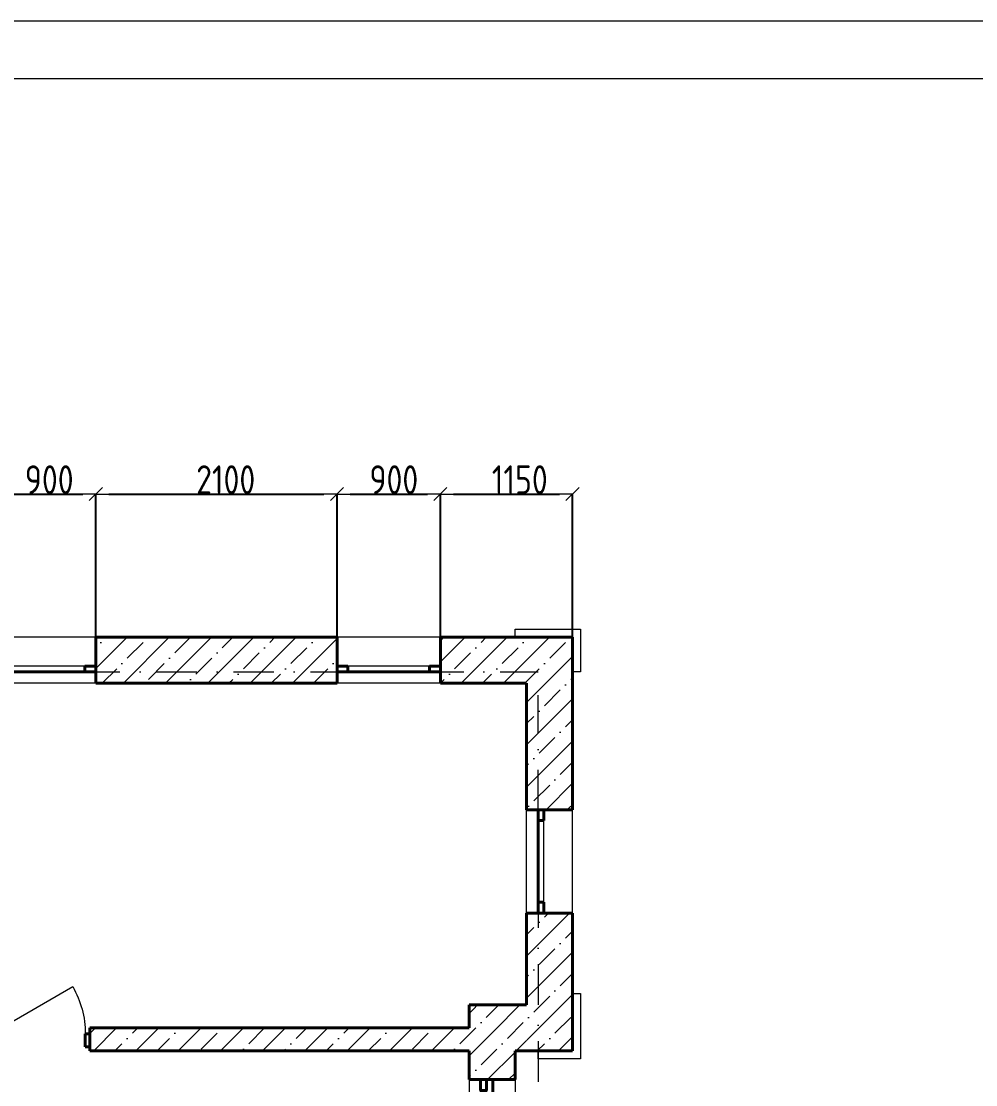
# Model space of a CAD drawing. Header units: feet. Extents: x -10410 to 374725, y -46422 to 88923.
# Drawn here: x 11671 to 19979, y 48042 to 57297 of the extents above; entities that cross this region are included whole.
import ezdxf
from ezdxf.enums import TextEntityAlignment as Align

# ---------------------------------------------------------------- set-up
doc = ezdxf.new("R2010")
doc.units = ezdxf.units.FT
doc.header["$MEASUREMENT"] = 0
doc.set_wipeout_variables(frame=1)
doc.linetypes.add('Wipeout_Contour', pattern=[1000, 0, -1000])
doc.linetypes.add('Штрихпунктирная', pattern=[670.277762, 352.777767, -176.388884, 0, -141.111112])
for name, color, linetype, lineweight in [('82323000_Ном._пера__1', 7, 'Continuous', 20), ('Двери ArchiCAD_Ном._пера__1', 7, 'Continuous', 20), ('Двери ArchiCAD_Ном._пера__21', 7, 'Continuous', 40), ('Двери ArchiCAD_Ном._пера__74', 255, 'Continuous', 0), ('Интерьер - Мебель_Ном._пера__7', 7, 'Continuous', 20), ('Конструктив - Перекрытия_Ном._пера__21', 7, 'Continuous', 40), ('Конструктив - Стены Несущие_Ном._пера__21', 7, 'Continuous', 40), ('Окна ArchiCAD_Ном._пера__120', 7, 'Continuous', 5), ('Окна ArchiCAD_Ном._пера__21', 7, 'Continuous', 40), ('Элемент Модели - Оси_Ном._пера__1', 7, 'Continuous', 20), ('Элемент Модели - Оси_Ном._пера__20', 1, 'Continuous', 0)]:
    doc.layers.add(name, color=color, linetype=linetype, lineweight=lineweight)
for name, color, linetype in [('Двери ArchiCAD', 7, 'Continuous'), ('Интерьер - Мебель', 7, 'Continuous'), ('Конструктив - Перекрытия', 7, 'Continuous'), ('Конструктив - Стены Несущие', 7, 'Continuous'), ('Окна ArchiCAD', 7, 'Continuous'), ('Размер - Общий', 7, 'Continuous'), ('Элемент Модели - Оси', 7, 'Continuous')]:
    doc.layers.add(name, color=color, linetype=linetype)
doc.layers.add('Конструктив - Стены Несущие_Ном._пера__170', color=7, linetype='Continuous', lineweight=5, true_color=0x9f9f00)
doc.layers.add('Элемент Модели - Оси_Ном._пера__94', color=7, linetype='Continuous', lineweight=5, true_color=0xdc4f00)
doc.styles.add('СГЕНЕРИР_СТИЛЬ_1', font='arial.ttf')
doc.styles.add('СГЕНЕРИР_СТИЛЬ_2', font='CS_Gost2304.shx')
doc.dimstyles.new('СГЕНЕРИР_СТИЛЬ__1', dxfattribs={"dimtxt": 250, "dimasz": 114, "dimexe": 0.18, "dimexo": 0, "dimgap": 0.09, "dimtad": 1, "dimtih": 1, "dimtoh": 1, "dimdec": 0, "dimzin": 0, "dimdsep": 46, "dimtxsty": 'СГЕНЕРИР_СТИЛЬ_2', "dimblk": 'ARROWHEAD_6', "dimblk1": 'ARROWHEAD_6', "dimblk2": 'ARROWHEAD_6', "dimcen": 0.09, "dimclrd": 7, "dimclre": 7, "dimclrt": 7, "dimazin": 0, "dimtfac": 1, "dimtdec": 4, "dimtmove": 0, "dimatfit": 3, "dimfxl": 1, "dimtolj": 1, "dimtzin": 0, "dimarcsym": 0})
pattern_1 = [(45, (0, 0), (-183.8478, 183.8478), []), (45, (-91.92, 91.92), (-183.8478, 183.8478), [195, -65, 0, -65])]

# ---------------------------------------------------------------- blocks, each defined once
blk = doc.blocks.new('Перекрытие_11', base_point=(0, 3250))
at = {"layer": 'Конструктив - Перекрытия_Ном._пера__21', "linetype": 'Continuous', "flags": 128}
blk.add_lwpolyline([(0, 3250), (349.5, 3250), (349.5, 6200), (0, 6200), (0, 9400), (14400, 9400), (14400, 6200), (14005.7, 6200), (14005.7, 3250), (14400, 3250), (14400, 0), (8689.2, 0), (8689.2, -1641.6), (5700.8, -1641.6), (5700.8, 0), (0, 0)], close=True, dxfattribs=at)
blk = doc.blocks.new('Окно 18_3')
at = {"layer": 'Окна ArchiCAD_Ном._пера__120', "linetype": 'Continuous'}
for p, q in [((-450, 250), (450, 250)), ((-355, 0), (355, 0)), ((355, -50), (-355, -50)), ((-450, -150), (450, -150))]:
    blk.add_line(p, q, dxfattribs=at)
at = {"layer": 'Окна ArchiCAD_Ном._пера__21', "linetype": 'Continuous'}
for p, q in [((-450, 0), (-355, 0)), ((-450, -50), (-450, 0)), ((-355, 0), (-355, -50)), ((355, -50), (355, 0)), ((355, 0), (450, 0)), ((450, -50), (450, 0)), ((-355, -50), (-450, -50)), ((450, -50), (355, -50))]:
    blk.add_line(p, q, dxfattribs=at)
blk = doc.blocks.new('Стена_5', base_point=(14400, 9400))
at = {"color": 254, "linetype": 'Wipeout_Contour', "lineweight": 0, "ltscale": 119884.422893}
blk.add_wipeout([(10550.9, 9400), (10550.9, 9300), (12650.5, 9300), (12650.5, 9400), (12650.5, 9450), (12650.5, 9700), (10550.9, 9700), (10550.9, 9450)], dxfattribs=at).dxf.layer = 'Конструктив - Стены Несущие'
at = {"color": 254, "linetype": 'Wipeout_Contour', "lineweight": 0, "ltscale": 100782.132685}
blk.add_wipeout([(14700, 9700), (13550.5, 9700), (13550.5, 9450), (13550.5, 9400), (13550.5, 9300), (14300, 9300)], dxfattribs=at).dxf.layer = 'Конструктив - Стены Несущие'
at = {"layer": 'Конструктив - Стены Несущие_Ном._пера__170', "linetype": 'Continuous'}
h = blk.add_hatch(dxfattribs=at)
h.set_pattern_fill('ЖЕЛЕЗОБЕТОН', color=256, style=0, pattern_type=2)
h.set_pattern_definition(pattern_1)
h.paths.add_polyline_path([(10550.9, 9400), (10550.9, 9300), (12650.5, 9300), (12650.5, 9400), (12650.5, 9450), (12650.5, 9700), (10550.9, 9700), (10550.9, 9450)])
h = blk.add_hatch(dxfattribs=at)
h.set_pattern_fill('ЖЕЛЕЗОБЕТОН', color=256, style=0, pattern_type=2)
h.set_pattern_definition(pattern_1)
h.paths.add_polyline_path([(14700, 9700), (13550.5, 9700), (13550.5, 9450), (13550.5, 9400), (13550.5, 9300), (14300, 9300)])
at = {"layer": 'Конструктив - Стены Несущие_Ном._пера__21', "linetype": 'Continuous'}
for p, q in [((10550.9, 9450), (10550.9, 9700)), ((12650.5, 9450), (12650.5, 9700)), ((13550.5, 9450), (13550.5, 9700)), ((10550.9, 9400), (10550.9, 9450)), ((12650.5, 9400), (12650.5, 9450)), ((13550.5, 9400), (13550.5, 9450)), ((10550.9, 9300), (10550.9, 9400)), ((12650.5, 9300), (12650.5, 9400)), ((13550.5, 9300), (13550.5, 9400))]:
    blk.add_line(p, q, dxfattribs=at)
at = {"layer": 'Конструктив - Стены Несущие_Ном._пера__21', "linetype": 'Continuous', "flags": 128}
for points in [[(12650.5, 9700), (10550.9, 9700)], [(14700, 9700), (13550.5, 9700)], [(10550.9, 9300), (12650.5, 9300)], [(13550.5, 9300), (14300, 9300)]]:
    blk.add_lwpolyline(points, dxfattribs=at)
at = {"layer": 'Окна ArchiCAD', "color": 21, "linetype": 'Continuous', "lineweight": 30, "true_color": 0xff9955, "xscale": -1, "zscale": 1000}
for p in [(10100.9, 9450), (13100.5, 9450)]:
    blk.add_blockref('Окно 18_3', p, dxfattribs=at)
blk = doc.blocks.new('Стена_11', base_point=(14400, 6100.4))
at = {"color": 254, "linetype": 'Wipeout_Contour', "lineweight": 0, "ltscale": 101171.213707}
blk.add_wipeout([(14700, 9700), (14300, 9300), (14300, 8199.6), (14400, 8199.6), (14450, 8199.6), (14700, 8199.6)], dxfattribs=at).dxf.layer = 'Конструктив - Стены Несущие'
at = {"color": 254, "linetype": 'Wipeout_Contour', "lineweight": 0, "ltscale": 96264.785542}
blk.add_wipeout([(14300, 6100.4), (14700, 6100.4), (14700, 7299.6), (14450, 7299.6), (14400, 7299.6), (14300, 7299.6)], dxfattribs=at).dxf.layer = 'Конструктив - Стены Несущие'
at = {"layer": 'Конструктив - Стены Несущие_Ном._пера__170', "linetype": 'Continuous'}
h = blk.add_hatch(dxfattribs=at)
h.set_pattern_fill('ЖЕЛЕЗОБЕТОН', color=256, style=0, pattern_type=2)
h.set_pattern_definition(pattern_1)
h.paths.add_polyline_path([(14700, 9700), (14300, 9300), (14300, 8199.6), (14400, 8199.6), (14450, 8199.6), (14700, 8199.6)])
h = blk.add_hatch(dxfattribs=at)
h.set_pattern_fill('ЖЕЛЕЗОБЕТОН', color=256, style=0, pattern_type=2)
h.set_pattern_definition(pattern_1)
h.paths.add_polyline_path([(14300, 6100.4), (14700, 6100.4), (14700, 7299.6), (14450, 7299.6), (14400, 7299.6), (14300, 7299.6)])
at = {"layer": 'Конструктив - Стены Несущие_Ном._пера__21', "linetype": 'Continuous'}
for p, q in [((14300, 8199.6), (14400, 8199.6)), ((14400, 8199.6), (14450, 8199.6)), ((14450, 8199.6), (14700, 8199.6)), ((14300, 7299.6), (14400, 7299.6)), ((14400, 7299.6), (14450, 7299.6)), ((14450, 7299.6), (14700, 7299.6))]:
    blk.add_line(p, q, dxfattribs=at)
at = {"layer": 'Конструктив - Стены Несущие_Ном._пера__21', "linetype": 'Continuous', "flags": 128}
for points in [[(14700, 8199.6), (14700, 9700)], [(14300, 9300), (14300, 8199.6)], [(14300, 7299.6), (14300, 6500)], [(14700, 6100.4), (14700, 7299.6)], [(14300, 6100.4), (14700, 6100.4)]]:
    blk.add_lwpolyline(points, dxfattribs=at)
at = {"layer": 'Окна ArchiCAD', "color": 21, "linetype": 'Continuous', "lineweight": 30, "true_color": 0xff9955, "xscale": -1, "zscale": 1000, "rotation": 270}
blk.add_blockref('Окно 18_3', (14450, 7749.6), dxfattribs=at)
blk = doc.blocks.new('Окно 18_4')
at = {"layer": 'Окна ArchiCAD_Ном._пера__120', "linetype": 'Continuous'}
for p, q in [((-300, 250), (300, 250)), ((-205, 0), (205, 0)), ((205, -50), (-205, -50)), ((-300, -150), (300, -150))]:
    blk.add_line(p, q, dxfattribs=at)
at = {"layer": 'Окна ArchiCAD_Ном._пера__21', "linetype": 'Continuous'}
for p, q in [((-300, 0), (-205, 0)), ((-300, -50), (-300, 0)), ((-205, 0), (-205, -50)), ((205, -50), (205, 0)), ((205, 0), (300, 0)), ((300, -50), (300, 0)), ((-205, -50), (-300, -50)), ((300, -50), (205, -50))]:
    blk.add_line(p, q, dxfattribs=at)
blk = doc.blocks.new('Стена_12', base_point=(13900, 3400))
at = {"color": 254, "linetype": 'Wipeout_Contour', "lineweight": 0, "ltscale": 91263.126215}
blk.add_wipeout([(14200, 6100), (13800, 6500), (13800, 5850), (13900, 5850), (13950, 5850), (14200, 5850)], dxfattribs=at).dxf.layer = 'Конструктив - Стены Несущие'
at = {"color": 254, "linetype": 'Wipeout_Contour', "lineweight": 0, "ltscale": 118048.913289}
blk.add_wipeout([(13800, 4249.9), (13900, 4249.9), (13950, 4249.9), (14200, 4249.9), (14200, 5250), (13950, 5250), (13900, 5250), (13800, 5250)], dxfattribs=at).dxf.layer = 'Конструктив - Стены Несущие'
at = {"color": 254, "linetype": 'Wipeout_Contour', "lineweight": 0, "ltscale": 86541.5634}
blk.add_wipeout([(13800, 3400), (14200, 3400), (14200, 3649.9), (13950, 3649.9), (13900, 3649.9), (13800, 3649.9)], dxfattribs=at).dxf.layer = 'Конструктив - Стены Несущие'
at = {"layer": 'Конструктив - Стены Несущие_Ном._пера__170', "linetype": 'Continuous'}
h = blk.add_hatch(dxfattribs=at)
h.set_pattern_fill('ЖЕЛЕЗОБЕТОН', color=256, style=0, pattern_type=2)
h.set_pattern_definition(pattern_1)
h.paths.add_polyline_path([(14200, 6100), (13800, 6500), (13800, 5850), (13900, 5850), (13950, 5850), (14200, 5850)])
h = blk.add_hatch(dxfattribs=at)
h.set_pattern_fill('ЖЕЛЕЗОБЕТОН', color=256, style=0, pattern_type=2)
h.set_pattern_definition(pattern_1)
h.paths.add_polyline_path([(13800, 4249.9), (13900, 4249.9), (13950, 4249.9), (14200, 4249.9), (14200, 5250), (13950, 5250), (13900, 5250), (13800, 5250)])
h = blk.add_hatch(dxfattribs=at)
h.set_pattern_fill('ЖЕЛЕЗОБЕТОН', color=256, style=0, pattern_type=2)
h.set_pattern_definition(pattern_1)
h.paths.add_polyline_path([(13800, 3400), (14200, 3400), (14200, 3649.9), (13950, 3649.9), (13900, 3649.9), (13800, 3649.9)])
at = {"layer": 'Конструктив - Стены Несущие_Ном._пера__21', "linetype": 'Continuous'}
for p, q in [((13800, 5850), (13900, 5850)), ((13900, 5850), (13950, 5850)), ((13950, 5850), (14200, 5850)), ((13800, 5250), (13900, 5250)), ((13900, 5250), (13950, 5250)), ((13950, 5250), (14200, 5250)), ((13800, 4249.9), (13900, 4249.9)), ((13900, 4249.9), (13950, 4249.9)), ((13950, 4249.9), (14200, 4249.9)), ((13800, 3649.9), (13900, 3649.9)), ((13900, 3649.9), (13950, 3649.9)), ((13950, 3649.9), (14200, 3649.9))]:
    blk.add_line(p, q, dxfattribs=at)
at = {"layer": 'Конструктив - Стены Несущие_Ном._пера__21', "linetype": 'Continuous', "flags": 128}
for points in [[(13800, 6500), (13800, 6300)], [(13800, 6100), (13800, 5850)], [(14200, 5850), (14200, 6100)], [(13800, 5250), (13800, 5200)], [(14200, 4249.9), (14200, 5250)], [(13800, 5000), (13800, 4249.9)], [(13800, 3649.9), (13800, 3400)], [(14200, 3400), (14200, 3649.9)]]:
    blk.add_lwpolyline(points, dxfattribs=at)
at = {"layer": 'Окна ArchiCAD', "color": 21, "linetype": 'Continuous', "lineweight": 30, "true_color": 0xff9955, "zscale": 1000, "rotation": 270}
for p in [(13950, 5550), (13950, 3949.9)]:
    blk.add_blockref('Окно 18_4', p, dxfattribs=at)
blk = doc.blocks.new('Стена_26', base_point=(13900, 6200))
at = {"color": 254, "linetype": 'Wipeout_Contour', "lineweight": 0, "ltscale": 61962.936949}
blk.add_wipeout([(14200, 6100), (14300, 6100), (14300, 6500), (13800, 6500)], dxfattribs=at).dxf.layer = 'Конструктив - Стены Несущие'
at = {"layer": 'Конструктив - Стены Несущие_Ном._пера__170', "linetype": 'Continuous'}
h = blk.add_hatch(dxfattribs=at)
h.set_pattern_fill('ЖЕЛЕЗОБЕТОН', color=256, style=0, pattern_type=2)
h.set_pattern_definition(pattern_1)
h.paths.add_polyline_path([(14200, 6100), (14300, 6100), (14300, 6500), (13800, 6500)])
at = {"layer": 'Конструктив - Стены Несущие_Ном._пера__21', "linetype": 'Continuous', "flags": 128}
for points in [[(14300, 6500), (13800, 6500)], [(14200, 6100), (14300, 6100)], [(14300, 6100), (14300, 6100.4)]]:
    blk.add_lwpolyline(points, dxfattribs=at)
blk = doc.blocks.new('Однопольная Дверь 18_7')
at = {"layer": 'Двери ArchiCAD_Ном._пера__1', "linetype": 'Continuous'}
blk.add_line((410, 0), (-300.1, 410), dxfattribs=at)
at = {"layer": 'Двери ArchiCAD_Ном._пера__21', "linetype": 'Continuous'}
for p, q in [((-450, 50), (-487, 50)), ((-450, 50), (-450, 0)), ((-410, 0), (-450, 0)), ((-450, 0), (-450, -115)), ((-450, 0), (-450, -115)), ((-410, -115), (-410, 0)), ((450, 0), (410, 0)), ((410, 0), (410, -115)), ((450, 50), (450, 0)), ((450, 50), (487, 50)), ((450, -115), (450, 0)), ((450, 0), (450, -115)), ((-450, -150), (-487, -150)), ((-450, -115), (-410, -115)), ((-450, -115), (-450, -150)), ((410, -115), (450, -115)), ((450, -115), (450, -150)), ((450, -150), (487, -150))]:
    blk.add_line(p, q, dxfattribs=at)
at = {"layer": 'Двери ArchiCAD_Ном._пера__74', "linetype": 'Continuous'}
blk.add_arc((410, 0), 820, 150, 180, dxfattribs=at)
blk = doc.blocks.new('Стена_27', base_point=(500, 6200))
at = {"color": 254, "linetype": 'Wipeout_Contour', "lineweight": 0, "ltscale": 79025.052313}
blk.add_wipeout([(10499.3, 6300), (10499.3, 6250), (10499.3, 6135), (10499.3, 6100), (13800, 6100), (13800, 6300)], dxfattribs=at).dxf.layer = 'Конструктив - Стены Несущие'
at = {"layer": 'Конструктив - Стены Несущие_Ном._пера__170', "linetype": 'Continuous'}
h = blk.add_hatch(dxfattribs=at)
h.set_pattern_fill('ЖЕЛЕЗОБЕТОН', color=256, style=0, pattern_type=2)
h.set_pattern_definition(pattern_1)
h.paths.add_polyline_path([(10499.3, 6300), (10499.3, 6250), (10499.3, 6135), (10499.3, 6100), (13800, 6100), (13800, 6300)])
at = {"layer": 'Конструктив - Стены Несущие_Ном._пера__21', "linetype": 'Continuous'}
for p, q in [((10499.3, 6300), (10536.3, 6300)), ((10499.3, 6300), (10499.3, 6250)), ((10499.3, 6300), (10499.3, 6250)), ((10499.3, 6250), (10499.3, 6135)), ((10499.3, 6135), (10499.3, 6100)), ((10499.3, 6100), (10536.3, 6100))]:
    blk.add_line(p, q, dxfattribs=at)
at = {"layer": 'Конструктив - Стены Несущие_Ном._пера__21', "linetype": 'Continuous', "flags": 128}
for points in [[(13800, 6300), (10499.3, 6300)], [(10499.3, 6100), (13800, 6100)]]:
    blk.add_lwpolyline(points, dxfattribs=at)
at = {"layer": 'Двери ArchiCAD', "linetype": 'Continuous', "xscale": -1, "zscale": 1000}
blk.add_blockref('Однопольная Дверь 18_7', (10049.3, 6250), dxfattribs=at)
blk = doc.blocks.new('Руст Угловой 18')
at = {"layer": 'Интерьер - Мебель_Ном._пера__7', "linetype": 'Continuous'}
for p, q in [((70, 300), (0, 300)), ((0, 300), (0, 0)), ((70, -70), (70, 300)), ((0, 0), (-500, 0)), ((-500, 0), (-500, -70)), ((-500, -70), (70, -70))]:
    blk.add_line(p, q, dxfattribs=at)
blk = doc.blocks.new('Стандартный Маркер Сетки')
at = {"layer": 'Элемент Модели - Оси_Ном._пера__94', "linetype": 'Штрихпунктирная'}
for p, q in [((1000, 0), (17400, 0)), ((17400, 0), (18400, 0))]:
    blk.add_line(p, q, dxfattribs=at)
at = {"layer": 'Элемент Модели - Оси_Ном._пера__1', "style": 'СГЕНЕРИР_СТИЛЬ_1'}
blk.add_attdef('AC_MarkerText_1', text='', height=350, dxfattribs=at).set_placement((-500, 20.0005), align=Align.MIDDLE_CENTER)
blk = doc.blocks.new('Стандартный Маркер Сетки_5')
at = {"layer": 'Элемент Модели - Оси_Ном._пера__20', "linetype": 'Continuous'}
blk.add_circle((16708.9, 0), 500, dxfattribs=at)
at = {"layer": 'Элемент Модели - Оси_Ном._пера__94', "linetype": 'Штрихпунктирная'}
for p, q in [((1000, 0), (0, 0)), ((1000, 0), (15208.9, 0)), ((15208.9, 0), (16208.9, 0))]:
    blk.add_line(p, q, dxfattribs=at)
blk.add_point((15208.9, 0), dxfattribs=at)
blk.add_point((15208.9, 0), dxfattribs=at)
at = {"layer": 'Элемент Модели - Оси_Ном._пера__1', "style": 'СГЕНЕРИР_СТИЛЬ_1'}
blk.add_attdef('AC_MarkerText_1', text='', height=350, rotation=90, dxfattribs=at).set_placement((16708.9, 20), align=Align.MIDDLE_CENTER)
blk = doc.blocks.new('ARROWHEAD_6')
at = {"color": 0, "linetype": 'Continuous', "lineweight": 0}
for p, q in [((0, 0), (-1, 0)), ((-0.5, -0.5), (0.5, 0.5))]:
    blk.add_line(p, q, dxfattribs=at)
blk = doc.blocks.new('*D580')
at = {"layer": 'Defpoints', "color": 0, "linetype": 'Continuous', "transparency": 16777216}
for p in [(12320.2, 53182.5), (11420.2, 51935.8), (12320.2, 51935.8)]:
    blk.add_point(p, dxfattribs=at)
at = {"layer": 'Размер - Общий', "color": 7, "linetype": 'Continuous', "lineweight": -2, "transparency": 16777216}
for p, q in [((11420.2, 51935.8), (11420.2, 53182.7)), ((11534.2, 53182.5), (12206.2, 53182.5)), ((12320.2, 51935.8), (12320.2, 53182.7))]:
    blk.add_line(p, q, dxfattribs=at)
at = {"layer": 'Размер - Общий', "color": 7, "linetype": 'Continuous', "lineweight": -2, "transparency": 16777216, "xscale": 114, "yscale": 114, "zscale": 114, "rotation": 180}
blk.add_blockref('ARROWHEAD_6', (11420.2, 53182.5), dxfattribs=at)
at = {"layer": 'Размер - Общий', "color": 7, "linetype": 'Continuous', "lineweight": -2, "transparency": 16777216, "xscale": 114, "yscale": 114, "zscale": 114}
blk.add_blockref('ARROWHEAD_6', (12320.2, 53182.5), dxfattribs=at)
at = {"layer": 'Размер - Общий', "color": 7, "linetype": 'Continuous', "transparency": 16777216, "insert": (11914.7, 53307.6), "char_height": 250, "attachment_point": 5, "style": 'СГЕНЕРИР_СТИЛЬ_2'}
blk.add_mtext('\\A1;900', dxfattribs=at)
blk = doc.blocks.new('*D581')
at = {"layer": 'Defpoints', "color": 0, "linetype": 'Continuous', "transparency": 16777216}
for p in [(14419.7, 53182.5), (12320.2, 51935.8), (14419.7, 51935.8)]:
    blk.add_point(p, dxfattribs=at)
at = {"layer": 'Размер - Общий', "color": 7, "linetype": 'Continuous', "lineweight": -2, "transparency": 16777216}
for p, q in [((12320.2, 51935.8), (12320.2, 53182.7)), ((12434.2, 53182.5), (14305.7, 53182.5)), ((14419.7, 51935.8), (14419.7, 53182.7))]:
    blk.add_line(p, q, dxfattribs=at)
at = {"layer": 'Размер - Общий', "color": 7, "linetype": 'Continuous', "lineweight": -2, "transparency": 16777216, "xscale": 114, "yscale": 114, "zscale": 114, "rotation": 180}
blk.add_blockref('ARROWHEAD_6', (12320.2, 53182.5), dxfattribs=at)
at = {"layer": 'Размер - Общий', "color": 7, "linetype": 'Continuous', "lineweight": -2, "transparency": 16777216, "xscale": 114, "yscale": 114, "zscale": 114}
blk.add_blockref('ARROWHEAD_6', (14419.7, 53182.5), dxfattribs=at)
at = {"layer": 'Размер - Общий', "color": 7, "linetype": 'Continuous', "transparency": 16777216, "insert": (13450.7, 53307.6), "char_height": 250, "attachment_point": 5, "style": 'СГЕНЕРИР_СТИЛЬ_2'}
blk.add_mtext('\\A1;2100', dxfattribs=at)
blk = doc.blocks.new('*D582')
at = {"layer": 'Defpoints', "color": 0, "linetype": 'Continuous', "transparency": 16777216}
for p in [(15319.7, 53182.5), (14419.7, 51935.8), (15319.7, 51935.8)]:
    blk.add_point(p, dxfattribs=at)
at = {"layer": 'Размер - Общий', "color": 7, "linetype": 'Continuous', "lineweight": -2, "transparency": 16777216}
for p, q in [((14419.7, 51935.8), (14419.7, 53182.7)), ((14533.7, 53182.5), (15205.7, 53182.5)), ((15319.7, 51935.8), (15319.7, 53182.7))]:
    blk.add_line(p, q, dxfattribs=at)
at = {"layer": 'Размер - Общий', "color": 7, "linetype": 'Continuous', "lineweight": -2, "transparency": 16777216, "xscale": 114, "yscale": 114, "zscale": 114, "rotation": 180}
blk.add_blockref('ARROWHEAD_6', (14419.7, 53182.5), dxfattribs=at)
at = {"layer": 'Размер - Общий', "color": 7, "linetype": 'Continuous', "lineweight": -2, "transparency": 16777216, "xscale": 114, "yscale": 114, "zscale": 114}
blk.add_blockref('ARROWHEAD_6', (15319.7, 53182.5), dxfattribs=at)
at = {"layer": 'Размер - Общий', "color": 7, "linetype": 'Continuous', "transparency": 16777216, "insert": (14914.3, 53307.6), "char_height": 250, "attachment_point": 5, "style": 'СГЕНЕРИР_СТИЛЬ_2'}
blk.add_mtext('\\A1;900', dxfattribs=at)
blk = doc.blocks.new('*D583')
at = {"layer": 'Defpoints', "color": 0, "linetype": 'Continuous', "transparency": 16777216}
for p in [(16469.3, 53182.5), (15319.7, 51935.8), (16469.3, 51935.8)]:
    blk.add_point(p, dxfattribs=at)
at = {"layer": 'Размер - Общий', "color": 7, "linetype": 'Continuous', "lineweight": -2, "transparency": 16777216}
for p, q in [((15319.7, 51935.8), (15319.7, 53182.7)), ((15433.7, 53182.5), (16355.3, 53182.5)), ((16469.3, 51935.8), (16469.3, 53182.7))]:
    blk.add_line(p, q, dxfattribs=at)
at = {"layer": 'Размер - Общий', "color": 7, "linetype": 'Continuous', "lineweight": -2, "transparency": 16777216, "xscale": 114, "yscale": 114, "zscale": 114, "rotation": 180}
blk.add_blockref('ARROWHEAD_6', (15319.7, 53182.5), dxfattribs=at)
at = {"layer": 'Размер - Общий', "color": 7, "linetype": 'Continuous', "lineweight": -2, "transparency": 16777216, "xscale": 114, "yscale": 114, "zscale": 114}
blk.add_blockref('ARROWHEAD_6', (16469.3, 53182.5), dxfattribs=at)
at = {"layer": 'Размер - Общий', "color": 7, "linetype": 'Continuous', "transparency": 16777216, "insert": (16010.4, 53307.6), "char_height": 250, "attachment_point": 5, "style": 'СГЕНЕРИР_СТИЛЬ_2'}
blk.add_mtext('\\A1;1150', dxfattribs=at)

msp = doc.modelspace()

# ---------------------------------------------------------------- linework, layer by layer
at = {"layer": '82323000_Ном._пера__1', "linetype": 'Continuous'}
for p, q in [((33303.12412, 57297.31036), (-8640.42399, 57297.31036)), ((32803.12412, 56797.31036), (-6640.42399, 56797.31036))]:
    msp.add_line(p, q, dxfattribs=at)

# ---------------------------------------------------------------- block references
at = {"layer": 'Конструктив - Перекрытия', "linetype": 'Continuous'}
msp.add_blockref('Перекрытие_11', (1769.27818, 45485.75016), dxfattribs=at)

# ---------------------------------------------------------------- next in the draw order: block references
at = {"layer": 'Конструктив - Стены Несущие'}
for name, p in [('Стена_5', (16169.27818, 51635.75029)), ('Стена_12', (15669.27818, 45635.75029))]:
    msp.add_blockref(name, p, dxfattribs=at)

# ---------------------------------------------------------------- next in the draw order: block references
msp.add_blockref('Стена_11', (16169.27818, 48336.18819), dxfattribs=at)

# ---------------------------------------------------------------- next in the draw order: dimensions: what is measured, and where the dimension line sits
at = {"layer": 'Размер - Общий', "linetype": 'Continuous'}
for base, p1, p2, picture, middle in [((12320.17468, 53182.49164), (11420.17468, 51935.75029), (12320.17468, 51935.75029), '*D580', (11914.74593, 53182.49164)), ((14419.73032, 53182.49164), (12320.17468, 51935.75029), (14419.73032, 51935.75029), '*D581', (13450.71375, 53182.49164)), ((15319.73032, 53182.49164), (14419.73032, 51935.75029), (15319.73032, 51935.75029), '*D582', (14914.30157, 53182.49164))]:
    dim = msp.add_linear_dim(base=base, p1=p1, p2=p2, dimstyle='СГЕНЕРИР_СТИЛЬ__1', dxfattribs=at)
    dim.commit()
    dim.dimension.update_dxf_attribs({"geometry": picture, "text_midpoint": middle, "dimtype": 160})

# ---------------------------------------------------------------- next in the draw order: block references
at = {"layer": 'Интерьер - Мебель', "color": 214, "linetype": 'Continuous', "lineweight": 20, "xscale": -1, "zscale": 1000}
for p, rotation in [((16469.27818, 51935.75029), 180), ((16469.27818, 48336.31239), 90)]:
    msp.add_blockref('Руст Угловой 18', p, dxfattribs=dict(at, rotation=rotation))
at = {"layer": 'Конструктив - Стены Несущие'}
msp.add_blockref('Стена_26', (15669.27818, 48435.78944), dxfattribs=at)
at = {"layer": 'Элемент Модели - Оси', "color": 8, "linetype": 'Continuous', "lineweight": 20, "zscale": 1000}
msp.add_blockref('Стандартный Маркер Сетки', (-2230.72182, 51635.75029), dxfattribs=at)

# ---------------------------------------------------------------- next in the draw order: dimensions: what is measured, and where the dimension line sits
at = {"layer": 'Размер - Общий', "linetype": 'Continuous'}
dim = msp.add_linear_dim(base=(16469.27818, 53182.49164), p1=(15319.73032, 51935.75029), p2=(16469.27818, 51935.75029), dimstyle='СГЕНЕРИР_СТИЛЬ__1', dxfattribs=at)
dim.commit()
dim.dimension.update_dxf_attribs({"geometry": '*D583', "text_midpoint": (16010.41672, 53182.49164), "dimtype": 160})

# ---------------------------------------------------------------- next in the draw order: block references
at = {"layer": 'Конструктив - Стены Несущие'}
msp.add_blockref('Стена_27', (2269.27818, 48435.78944), dxfattribs=at)
at = {"layer": 'Элемент Модели - Оси', "color": 8, "linetype": 'Continuous', "lineweight": 20}
ref = msp.add_blockref('Стандартный Маркер Сетки_5', (16169.27818, 51430.93789), dxfattribs=dict(at, zscale=1000, rotation=270))
ref.add_attrib('AC_MarkerText_1', '4', dxfattribs={"layer": 'Элемент Модели - Оси_Ном._пера__1', "color": 7, "height": 350, "rotation": 360, "style": 'СГЕНЕРИР_СТИЛЬ_1'}).set_placement((16169.27818, 34741.99444), align=Align.MIDDLE_CENTER)

doc.saveas('drawing.dxf')
